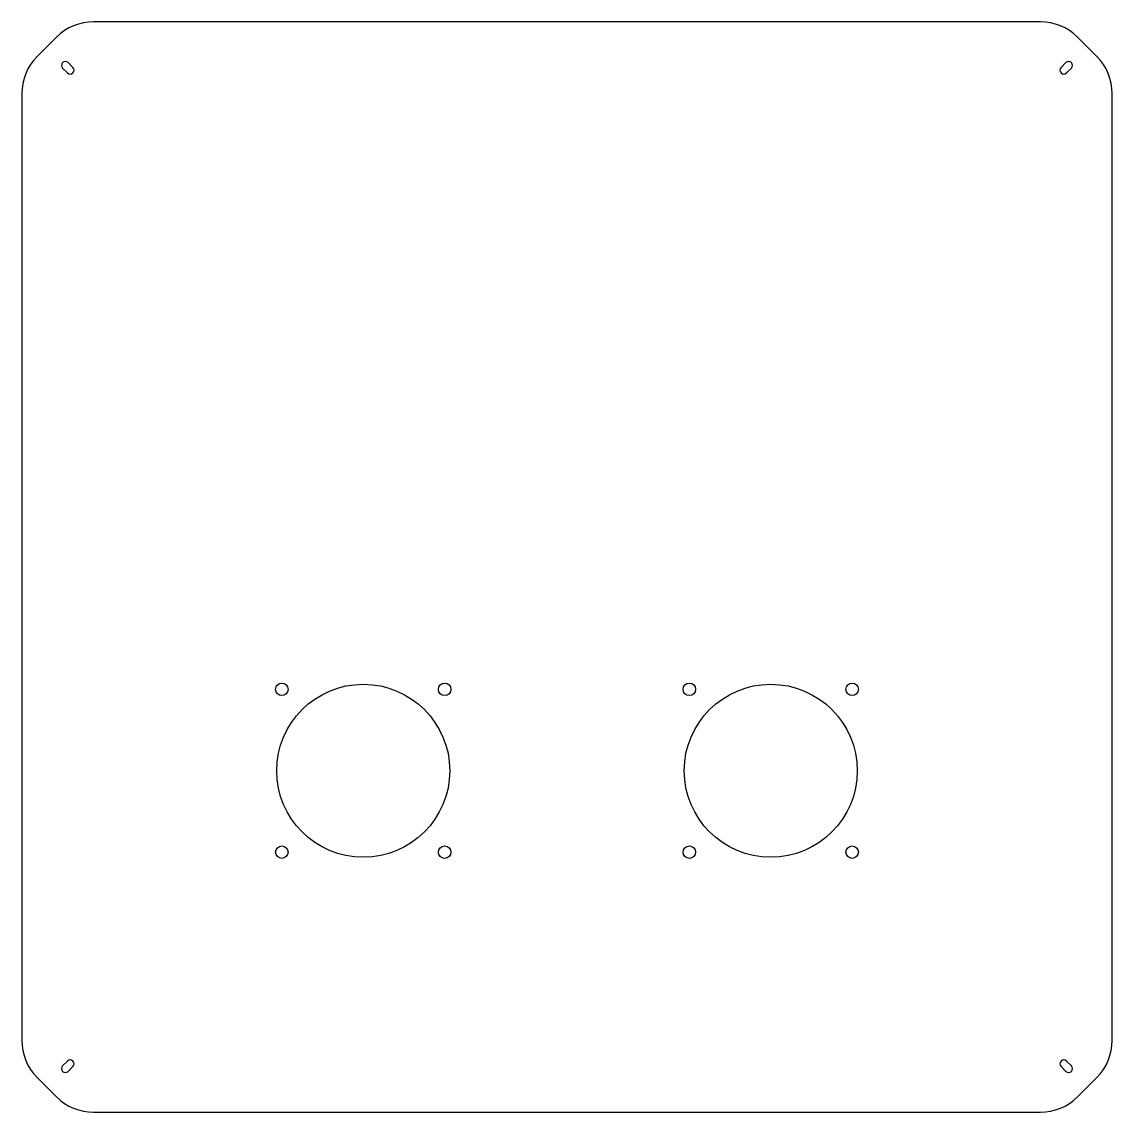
# Model space of a CAD drawing. Header units: millimetres. Extents: x -240 to 240, y -240 to 240.
import ezdxf

# ---------------------------------------------------------------- set-up
doc = ezdxf.new("R2010")
doc.units = ezdxf.units.MM

msp = doc.modelspace()

# ---------------------------------------------------------------- linework, layer by layer
at = {"color": 7, "linetype": 'Continuous', "lineweight": 25}
for p, q in [((207.95, 239.5), (-207.95, 239.5)), ((-224.22, 232.76), (-232.76, 224.22)), ((232.76, 224.22), (224.22, 232.76)), ((-217.03, 219.44), (-219.16, 221.56)), ((219.16, 221.56), (217.03, 219.44)), ((-221.56, 219.16), (-219.44, 217.03)), ((219.44, 217.03), (221.56, 219.16)), ((-239.5, 207.95), (-239.5, -207.95)), ((239.5, -207.95), (239.5, 207.95)), ((-219.44, -217.03), (-221.56, -219.16)), ((-219.16, -221.56), (-217.03, -219.44)), ((217.03, -219.44), (219.16, -221.56)), ((221.56, -219.16), (219.44, -217.03)), ((-232.76, -224.22), (-224.22, -232.76)), ((224.22, -232.76), (232.76, -224.22)), ((-207.95, -239.5), (207.95, -239.5))]:
    msp.add_line(p, q, dxfattribs=at)
for centre, radius in [((-125.25, -53.75), 2.75), ((-89.5, -89.5), 38), ((-53.75, -53.75), 2.75), ((53.75, -53.75), 2.75), ((89.5, -89.5), 38), ((125.25, -53.75), 2.75), ((-125.25, -125.25), 2.75), ((-53.75, -125.25), 2.75), ((53.75, -125.25), 2.75), ((125.25, -125.25), 2.75)]:
    msp.add_circle(centre, radius, dxfattribs=at)
for centre, radius, start, end in [((-207.95, 216.5), 23, 90, 135), ((207.95, 216.5), 23, 45, 90), ((-216.5, 207.95), 23, 135, 180), ((-220.36, 220.36), 1.7, 45, 225), ((220.36, 220.36), 1.7, 315, 135), ((216.5, 207.95), 23, 0, 45), ((-218.24, 218.24), 1.7, 225, 45), ((218.24, 218.24), 1.7, 135, 315), ((-216.5, -207.95), 23, 180, 225), ((216.5, -207.95), 23, 315, 0), ((-220.36, -220.36), 1.7, 135, 315), ((-218.24, -218.24), 1.7, 315, 135), ((218.24, -218.24), 1.7, 45, 225), ((220.36, -220.36), 1.7, 225, 45), ((-207.95, -216.5), 23, 225, 270), ((207.95, -216.5), 23, 270, 315)]:
    msp.add_arc(centre, radius, start, end, dxfattribs=at)

doc.saveas('drawing.dxf')
